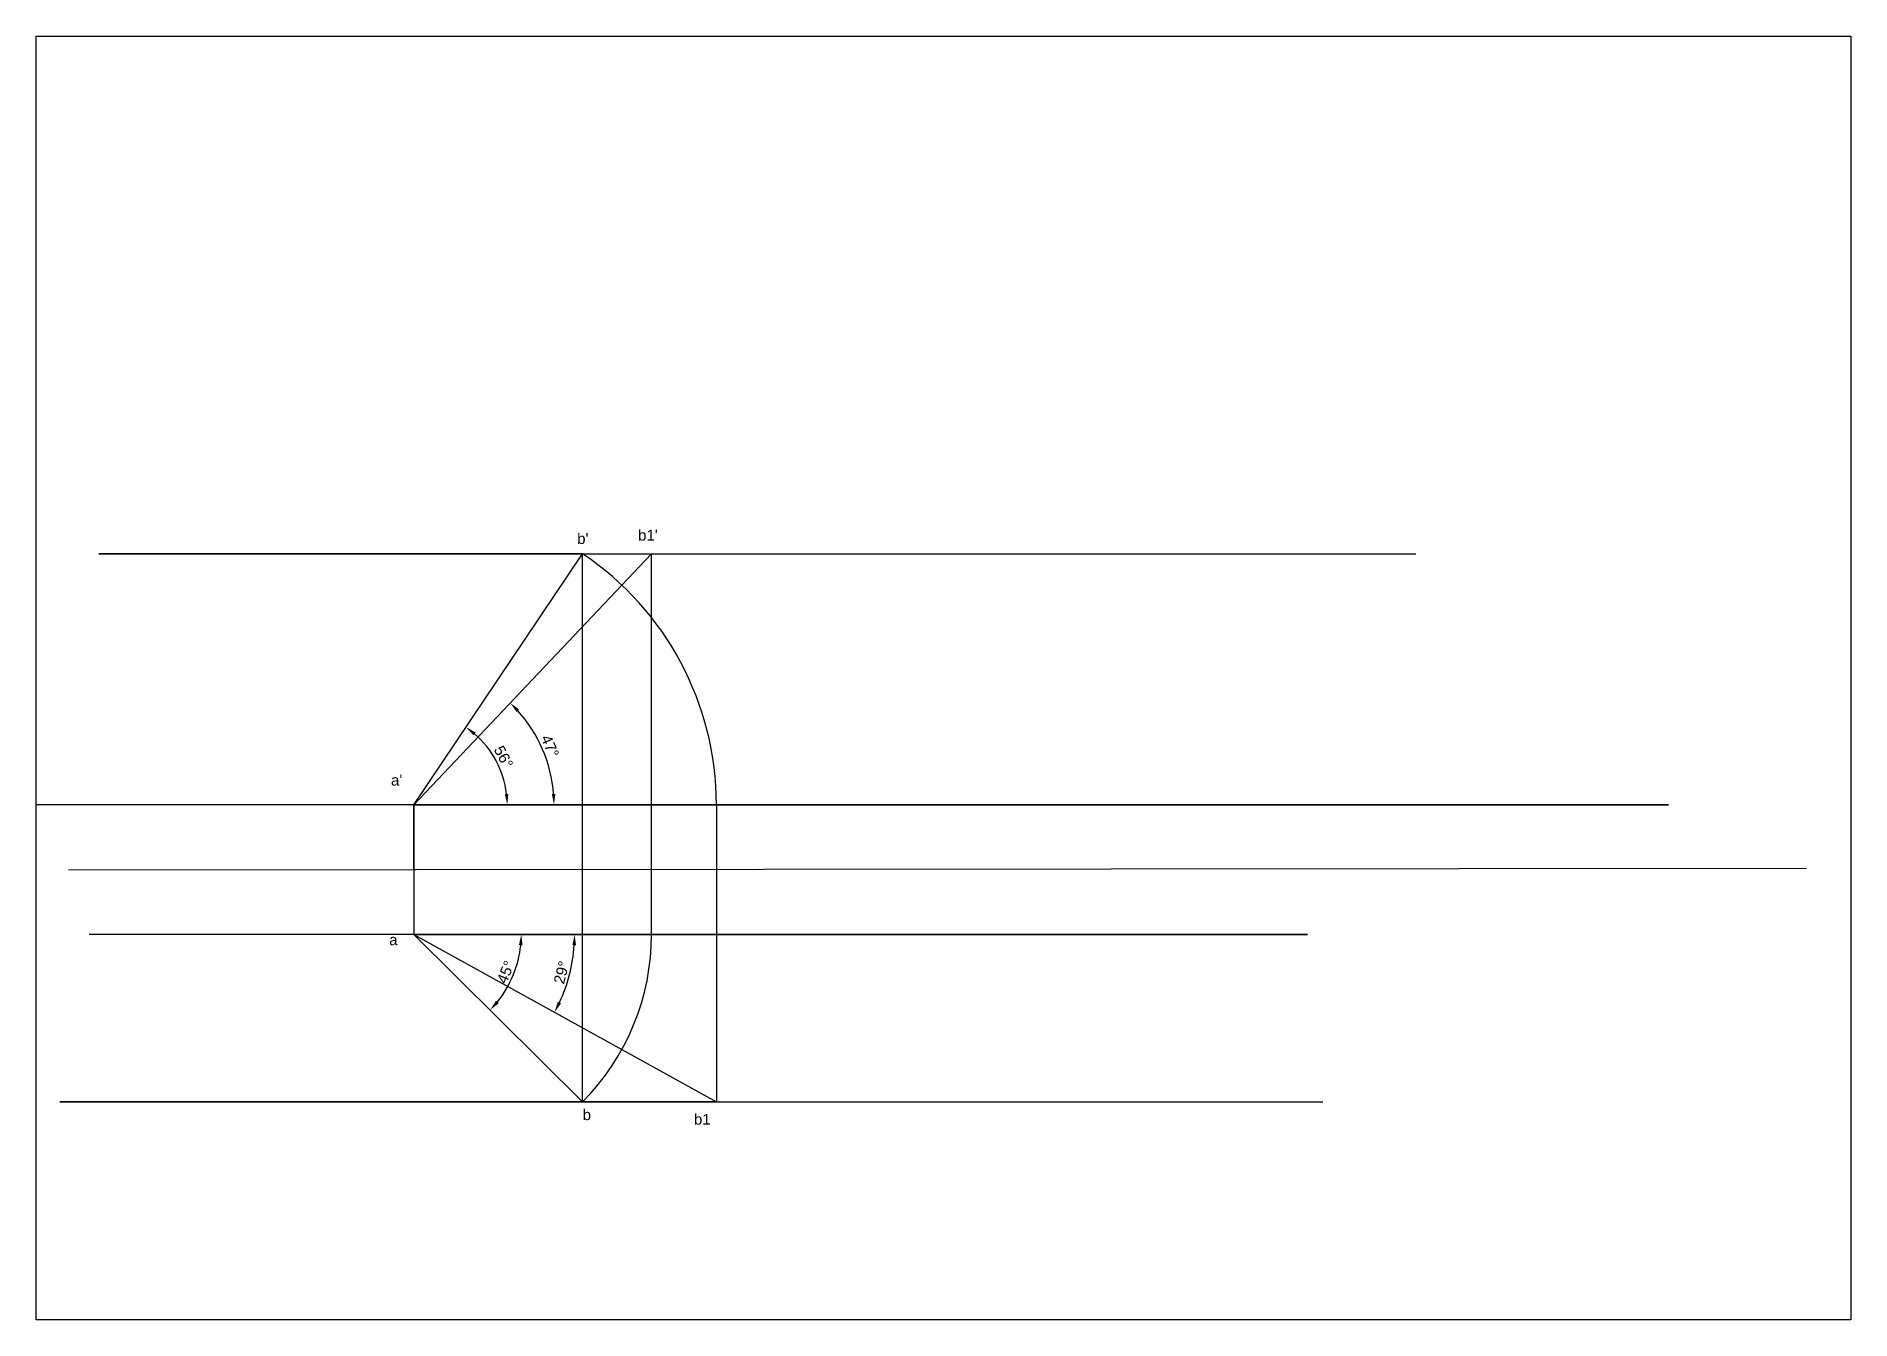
# Model space of a CAD drawing. Header units: millimetres. Extents: x 2442 to 2862, y 1196 to 1493.
import ezdxf

# ---------------------------------------------------------------- set-up
doc = ezdxf.new("R2010")
doc.units = ezdxf.units.MM
doc.styles.get("Standard").update_dxf_attribs({"font": 'arial.ttf'})
doc.dimstyles.new('ISO-25', dxfattribs={"dimtxt": 2.5, "dimasz": 2.5, "dimexe": 1.25, "dimexo": 0.625, "dimtad": 1, "dimtxsty": 'Standard', "dimcen": 2.5, "dimadec": 0, "dimazin": 0, "dimtfac": 1, "dimtmove": 0, "dimatfit": 3, "dimfxl": 1, "dimarcsym": 0})

# ---------------------------------------------------------------- blocks, each defined once
blk = doc.blocks.new('*D2')
at = {"color": 0, "lineweight": -2, "transparency": 16777216}
blk.add_arc((2529.5, 1315.58), 21.59, 6.6368, 49.4542, dxfattribs=at)
at = {"color": 0, "transparency": 16777216}
for points in [[(2543.29, 1331.66), (2543.79, 1332.32), (2541.55, 1333.5)], [(2551.37, 1318.1), (2550.54, 1318.05), (2551.1, 1315.58)]]:
    blk.add_solid(points, dxfattribs=at)
at = {"layer": 'Defpoints', "color": 0, "transparency": 16777216}
for p in [(2568.56, 1373.67), (2549.96, 1322.5), (2529.5, 1315.58), (2529.5, 1315.58), (2819.89, 1315.58)]:
    blk.add_point(p, dxfattribs=at)
at = {"color": 0, "transparency": 16777216, "insert": (2550.24, 1326.63), "char_height": 2.5, "attachment_point": 5, "rotation": 298.0455}
blk.add_mtext('56°', dxfattribs=at)
blk = doc.blocks.new('*D4')
at = {"color": 0, "lineweight": -2, "transparency": 16777216}
blk.add_arc((2529.5, 1285.58), 24.85, 321.0034, 354.2333, dxfattribs=at)
at = {"color": 0, "transparency": 16777216}
for points in [[(2553.81, 1283.1), (2554.64, 1283.06), (2554.35, 1285.58)], [(2549.13, 1269.66), (2548.51, 1270.22), (2547.15, 1268.08)]]:
    blk.add_solid(points, dxfattribs=at)
at = {"layer": 'Defpoints', "color": 0, "transparency": 16777216}
for p in [(2529.5, 1285.58), (2529.5, 1285.58), (2736.33, 1285.58), (2551.06, 1273.21), (2568.56, 1246.85)]:
    blk.add_point(p, dxfattribs=at)
at = {"color": 0, "transparency": 16777216, "insert": (2550.73, 1276.84), "char_height": 2.5, "attachment_point": 5, "rotation": 67.6184}
blk.add_mtext('45°', dxfattribs=at)
blk = doc.blocks.new('*D5')
at = {"color": 0, "lineweight": -2, "transparency": 16777216}
blk.add_arc((2529.5, 1315.58), 32.43, 4.4182, 42.1493, dxfattribs=at)
at = {"color": 0, "transparency": 16777216}
for points in [[(2553.25, 1337.05), (2553.85, 1337.63), (2551.8, 1339.13)], [(2562.25, 1318.09), (2561.42, 1318.06), (2561.93, 1315.58)]]:
    blk.add_solid(points, dxfattribs=at)
at = {"layer": 'Defpoints', "color": 0, "transparency": 16777216}
for p in [(2584.5, 1373.67), (2560.75, 1324.26), (2529.5, 1315.58), (2529.5, 1315.58), (2819.89, 1315.58)]:
    blk.add_point(p, dxfattribs=at)
at = {"color": 0, "transparency": 16777216, "insert": (2561.01, 1329.14), "char_height": 2.5, "attachment_point": 5, "rotation": 293.2837}
blk.add_mtext('47°', dxfattribs=at)
blk = doc.blocks.new('*D6')
at = {"color": 0, "lineweight": -2, "transparency": 16777216}
blk.add_arc((2529.5, 1285.58), 37.19, 334.8975, 356.1474, dxfattribs=at)
at = {"color": 0, "transparency": 16777216}
for points in [[(2566.19, 1283.09), (2567.02, 1283.07), (2566.69, 1285.58)], [(2563.55, 1269.61), (2562.81, 1269.99), (2562.04, 1267.57)]]:
    blk.add_solid(points, dxfattribs=at)
at = {"layer": 'Defpoints', "color": 0, "transparency": 16777216}
for p in [(2529.5, 1285.58), (2529.5, 1285.58), (2736.33, 1285.58), (2564.6, 1273.28), (2599.5, 1246.85)]:
    blk.add_point(p, dxfattribs=at)
at = {"color": 0, "transparency": 16777216, "insert": (2563.67, 1276.76), "char_height": 2.5, "attachment_point": 5, "rotation": 75.5225}
blk.add_mtext('29°', dxfattribs=at)

msp = doc.modelspace()

# ---------------------------------------------------------------- linework, layer by layer
for p, q in [((2529.505, 1315.578), (2568.556, 1373.673)), ((2529.505, 1315.578), (2584.505, 1373.673)), ((2568.556, 1246.848), (2568.556, 1373.673)), ((2584.505, 1285.578), (2584.505, 1373.673)), ((2449.505, 1300.499), (2851.883, 1300.896)), ((2529.505, 1300.578), (2609.505, 1300.657)), ((2529.505, 1285.578), (2599.505, 1246.848)), ((2529.505, 1285.578), (2568.556, 1246.848))]:
    msp.add_line(p, q)
msp.add_lwpolyline([(2442.083, 1493.407), (2862.083, 1493.407), (2862.083, 1196.407), (2442.083, 1196.407)], close=True)
for points in [[(2568.556, 1373.673), (2456.549, 1373.673), (2761.42, 1373.673)], [(2529.505, 1315.578), (2819.893, 1315.578), (2442.083, 1315.578)], [(2529.505, 1300.578), (2529.505, 1315.578), (2529.505, 1300.578), (2529.505, 1285.578)], [(2599.505, 1315.578), (2599.505, 1246.848)], [(2449.505, 1300.499), (2529.505, 1300.578)], [(2449.505, 1300.499), (2449.505, 1300.499)], [(2529.505, 1285.578), (2736.335, 1285.578), (2454.343, 1285.578)], [(2599.505, 1246.848), (2447.563, 1246.848), (2599.505, 1246.848), (2739.883, 1246.848)]]:
    msp.add_lwpolyline(points)
for centre, radius, start, end in [((2529.505, 1315.578), 70, 0, 56.09103), ((2529.505, 1285.578), 55, 315.23676, 0)]:
    msp.add_arc(centre, radius, start, end)

# ---------------------------------------------------------------- texts
at = {"char_height": 2.5, "attachment_point": 1}
for s, insert in [("b'", (2567.282, 1378.427)), ("b1'", (2581.372, 1379.205)), ('b', (2568.556, 1245.088))]:
    msp.add_mtext(s, dxfattribs=dict(at, insert=insert))
for s, width, insert in [("a'", 10.69465, (2524.19, 1322.522)), ('a', 5.73979, (2523.765, 1285.578)), ('b1', 6.7834, (2594.3, 1244.044))]:
    msp.add_mtext_dynamic_manual_height_columns(s, width=width, gutter_width=12.5, heights=[0], dxfattribs=dict(at, insert=insert))

# ---------------------------------------------------------------- dimensions: what is measured, and where the dimension line sits
for base, line1, line2, picture, middle in [((2549.96, 1322.5), ((2529.505, 1315.578), (2819.893, 1315.578)), ((2529.505, 1315.578), (2568.556, 1373.673)), '*D2', (2550.242, 1326.625)), ((2560.751, 1324.256), ((2529.505, 1315.578), (2819.893, 1315.578)), ((2529.505, 1315.578), (2584.505, 1373.673)), '*D5', (2561.015, 1329.138)), ((2551.059, 1273.212), ((2529.505, 1285.578), (2568.556, 1246.848)), ((2529.505, 1285.578), (2736.335, 1285.578)), '*D4', (2550.729, 1276.838)), ((2564.601, 1273.285), ((2529.505, 1285.578), (2599.505, 1246.848)), ((2529.505, 1285.578), (2736.335, 1285.578)), '*D6', (2563.67, 1276.756))]:
    dim = msp.add_angular_dim_2l(base=base, line1=line1, line2=line2, dimstyle='ISO-25')
    dim.commit()
    dim.dimension.update_dxf_attribs({"geometry": picture, "text_midpoint": middle})

doc.saveas('drawing.dxf')
